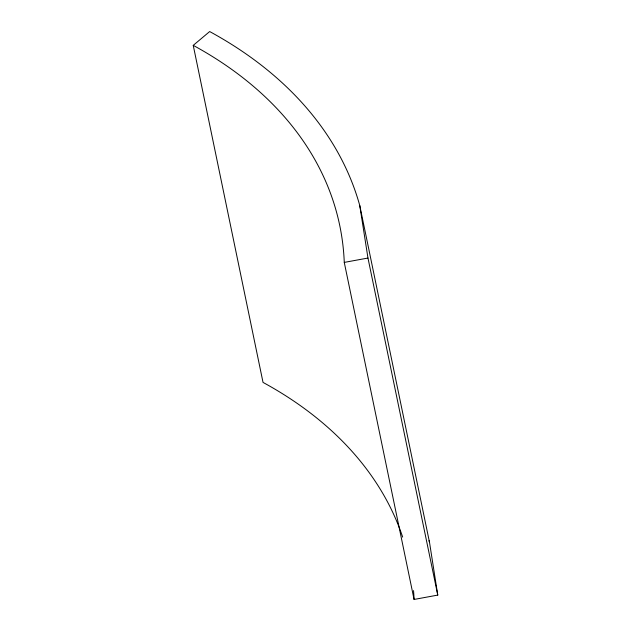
<?xml version="1.0" encoding="UTF-8"?>
<svg xmlns="http://www.w3.org/2000/svg" width="631" height="631" viewBox="0 0 631 631"><rect width="100%" height="100%" fill="white"/><g stroke="black" fill="none" stroke-linecap="round" stroke-linejoin="round"><path stroke-width="0.95" d="M193.236 45.361L209.673 31.55A513.626 347.003 -11.7 0 1 359.749 205.477L429.545 542.526L437.764 595.096L414.07 599.45L344.266 262.401A489.451 330.668 -11.7 0 0 193.236 45.361L263.032 382.41A489.451 330.668 -11.7 0 1 402.665 537.107M344.266 262.401L367.968 258.04L359.749 205.477M367.968 258.04L437.764 595.096M413.542 590.616A489.451 330.668 -11.7 0 1 414.07 599.45M429.017 540.657A513.626 347.003 -11.7 0 1 429.545 542.526"/></g></svg>
